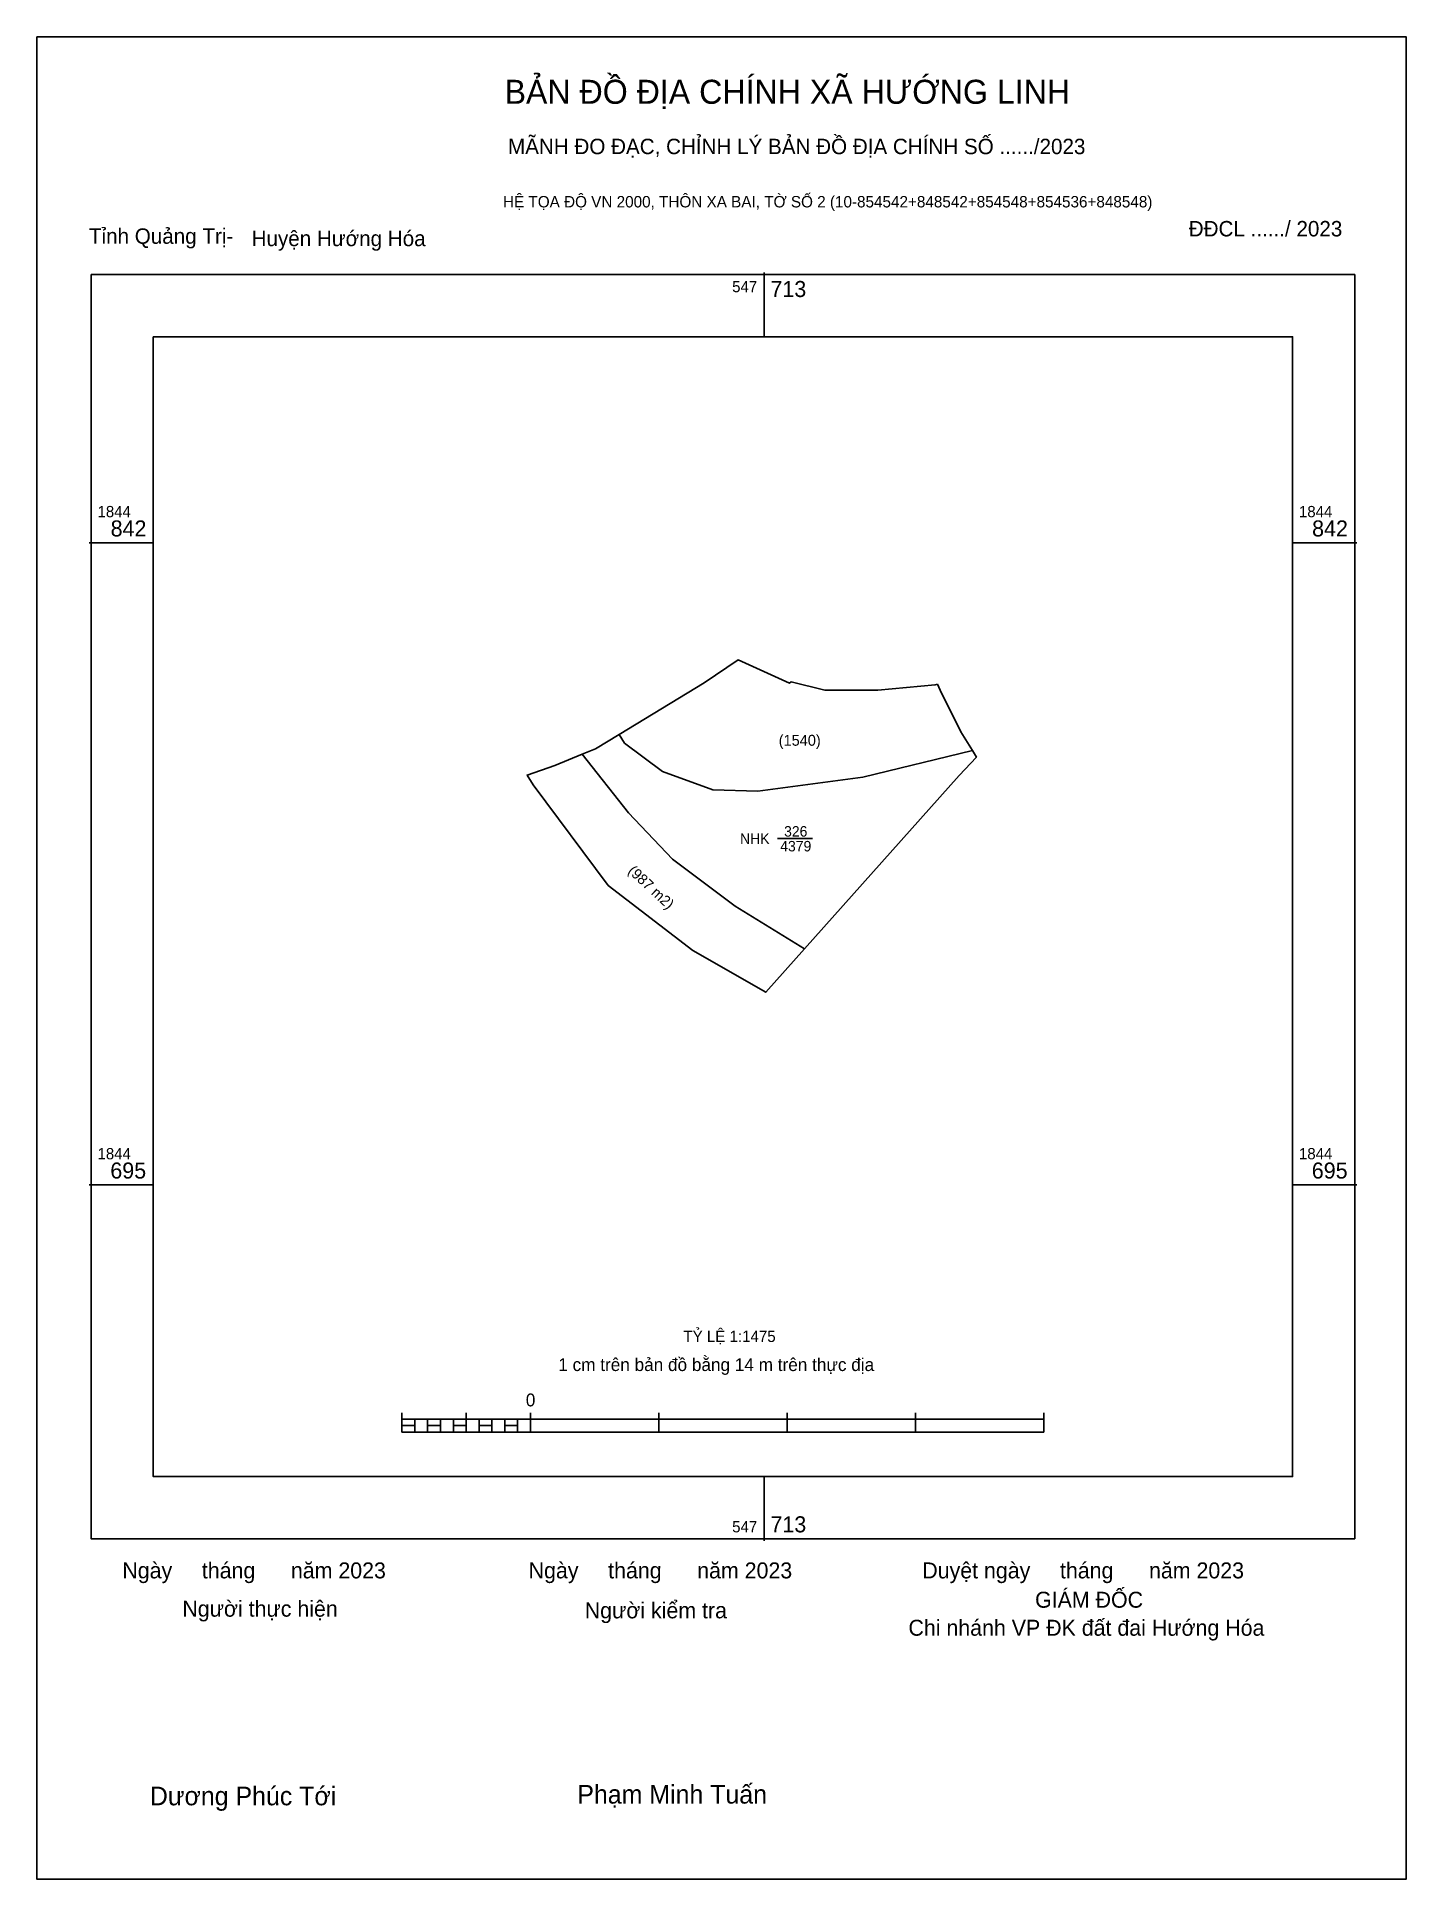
# Model space of a CAD drawing. Extents: x 547546 to 547861, y 1844536 to 1844959.
import ezdxf

# ---------------------------------------------------------------- set-up
doc = ezdxf.new("R2010")
doc.units = 0
for name, color, linetype in [('Level 1', 7, 'Continuous'), ('Level 13', 7, 'Continuous'), ('Level 15', 7, 'Continuous'), ('Level 22', 7, 'Continuous'), ('Level 6', 7, 'Continuous'), ('Level 62', 7, 'Continuous'), ('Level 63', 7, 'Continuous'), ('Level 9', 7, 'Continuous')]:
    doc.layers.add(name, color=color, linetype=linetype)

msp = doc.modelspace()

# ---------------------------------------------------------------- linework, layer by layer
at = {"layer": 'Level 1'}
for p, q in [((547679.75, 1844798.64), (547680.95, 1844796.61)), ((547680.95, 1844796.61), (547689.66, 1844790.14)), ((547735.77, 1844788.78), (547760.92, 1844794.94)), ((547689.66, 1844790.14), (547701.28, 1844785.94)), ((547711.61, 1844785.62), (547735.77, 1844788.78)), ((547701.28, 1844785.94), (547711.61, 1844785.62))]:
    msp.add_line(p, q, dxfattribs=at)
msp.add_lwpolyline([(547752.91, 1844810.15), (547753.5, 1844808.82), (547758.26, 1844799.24), (547760.92, 1844794.94), (547761.85, 1844793.4), (547757.91, 1844789.23), (547722.35, 1844749.38), (547713.45, 1844739.41), (547696.63, 1844749.02), (547677.21, 1844763.91), (547659.94, 1844787.07), (547658.56, 1844789.28), (547664.93, 1844791.53), (547671.22, 1844794.08), (547674.29, 1844795.32), (547679.75, 1844798.64), (547699.25, 1844810.47), (547707.08, 1844815.77), (547718.91, 1844810.38), (547719.24, 1844810.73), (547727.02, 1844808.79), (547739.21, 1844808.79), (547752.38, 1844810.03)], close=True, dxfattribs=at)
at = {"layer": 'Level 15'}
msp.add_lwpolyline([(547545.84, 1844958.94), (547860.66, 1844958.94), (547860.66, 1844535.59), (547545.84, 1844535.59)], close=True, dxfattribs=at)
at = {"layer": 'Level 22'}
msp.add_lwpolyline([(547722.35, 1844749.38), (547706.4, 1844759.14), (547691.98, 1844769.98), (547681.9, 1844780.63), (547671.2, 1844794.07)], dxfattribs=at)
at = {"layer": 'Level 62'}
msp.add_lwpolyline([(547572.61, 1844890.02), (547834.53, 1844890.02), (547834.53, 1844628.1), (547572.61, 1844628.1)], close=True, dxfattribs=at)
at = {"layer": 'Level 63'}
for p, q in [((547713.02, 1844904.77), (547713.02, 1844890.02)), ((547557.85, 1844842.66), (547572.61, 1844842.66)), ((547834.53, 1844842.66), (547849.28, 1844842.66)), ((547557.85, 1844695.1), (547572.61, 1844695.1)), ((547834.53, 1844695.1), (547849.28, 1844695.1)), ((547629.79, 1844642.75), (547629.79, 1844638.33)), ((547644.55, 1844642.75), (547644.55, 1844638.33)), ((547659.3, 1844642.75), (547659.3, 1844638.33)), ((547688.81, 1844642.75), (547688.81, 1844638.33)), ((547718.32, 1844642.75), (547718.32, 1844638.33)), ((547747.83, 1844642.75), (547747.83, 1844638.33)), ((547777.34, 1844642.75), (547777.34, 1844638.33)), ((547629.79, 1844641.28), (547777.34, 1844641.28)), ((547629.79, 1844638.33), (547777.34, 1844638.33)), ((547632.74, 1844641.28), (547632.74, 1844638.33)), ((547635.69, 1844641.28), (547635.69, 1844638.33)), ((547638.65, 1844641.28), (547638.65, 1844638.33)), ((547641.6, 1844641.28), (547641.6, 1844638.33)), ((547644.55, 1844641.28), (547644.55, 1844638.33)), ((547647.5, 1844641.28), (547647.5, 1844638.33)), ((547650.45, 1844641.28), (547650.45, 1844638.33)), ((547653.4, 1844641.28), (547653.4, 1844638.33)), ((547656.35, 1844641.28), (547656.35, 1844638.33)), ((547659.3, 1844641.28), (547659.3, 1844638.33)), ((547713.02, 1844628.1), (547713.02, 1844613.34))]:
    msp.add_line(p, q, dxfattribs=at)
for points in [[(547558.31, 1844904.31), (547848.82, 1844904.31), (547848.82, 1844613.8), (547558.31, 1844613.8)], [(547629.79, 1844639.8), (547632.74, 1844639.8), (547632.74, 1844638.33), (547629.79, 1844638.33)], [(547629.79, 1844639.8), (547632.74, 1844639.8), (547632.74, 1844638.33), (547629.79, 1844638.33)], [(547635.69, 1844639.8), (547638.65, 1844639.8), (547638.65, 1844638.33), (547635.69, 1844638.33)], [(547641.6, 1844639.8), (547644.55, 1844639.8), (547644.55, 1844638.33), (547641.6, 1844638.33)], [(547647.5, 1844639.8), (547650.45, 1844639.8), (547650.45, 1844638.33), (547647.5, 1844638.33)], [(547653.4, 1844639.8), (547656.35, 1844639.8), (547656.35, 1844638.33), (547653.4, 1844638.33)]]:
    msp.add_lwpolyline(points, close=True, dxfattribs=at)
at = {"layer": 'Level 9'}
msp.add_line((547716.11, 1844774.69), (547724.18, 1844774.69), dxfattribs=at)

# ---------------------------------------------------------------- texts
at = {"layer": 'Level 13'}
for s, p in [('326', (547717.64, 1844775.16)), ('NHK', (547707.51, 1844773.49)), ('4379', (547716.75, 1844771.76))]:
    msp.add_text(s, height=2.402, dxfattribs=at).set_placement(p)
at = {"layer": 'Level 6'}
msp.add_text('TỶ LỆ 1:1475', height=2.5938, dxfattribs=at).set_placement((547694.49, 1844659.03))
at = {"layer": 'Level 63'}
for s, height, p in [('BẢN ĐỒ ĐỊA CHÍNH XÃ HƯỚNG LINH', 5.5239, (547653.37, 1844943.55)), ('MÃNH ĐO ĐẠC, CHỈNH LÝ BẢN ĐỒ ĐỊA CHÍNH SỐ ....../2023', 3.5445, (547654.17, 1844931.98)), ('HỆ TỌA ĐỘ VN 2000, THÔN XA BAI, TỜ SỐ 2 (10-854542+848542+854548+854536+848548)', 2.6238, (547653.02, 1844919.74)), ('547', 2.582, (547705.7, 1844900.26)), ('713', 3.689, (547714.5, 1844899.15)), ('1844', 2.582, (547559.79, 1844848.56)), ('1844', 2.582, (547836, 1844848.56)), ('842', 3.689, (547562.81, 1844844.13)), ('842', 3.689, (547839.03, 1844844.13)), ('(1540)', 2.5, (547716.4, 1844796.04)), ('1844', 2.582, (547559.79, 1844701.01)), ('1844', 2.582, (547836, 1844701.01)), ('695', 3.689, (547562.74, 1844696.58)), ('695', 3.689, (547838.96, 1844696.58)), ('1 cm trên bản đồ bằng 14 m trên thực địa', 2.951, (547665.73, 1844652.35)), ('0', 2.95, (547658.26, 1844644.23)), ('547', 2.582, (547705.7, 1844615.28)), ('713', 3.689, (547714.5, 1844615.28)), ('Ngày     tháng      năm 2023', 3.6716, (547565.5, 1844604.7)), ('Ngày     tháng      năm 2023', 3.6716, (547658.91, 1844604.7)), ('Duyệt ngày     tháng      năm 2023', 3.6716, (547749.41, 1844604.7)), ('Người thực hiện', 3.6716, (547579.3, 1844595.9)), ('Người kiểm tra', 3.6716, (547671.81, 1844595.52)), ('GIÁM ĐỐC', 3.672, (547775.34, 1844597.96)), ('Chi nhánh VP ĐK đất đai Hướng Hóa', 3.6716, (547746.23, 1844591.52)), ('Phạm Minh Tuấn', 4.2825, (547670.1, 1844552.95)), ('Dương Phúc Tới', 4.2825, (547571.83, 1844552.56))]:
    msp.add_text(s, height=height, dxfattribs=at).set_placement(p)
msp.add_text('(987 m2)', height=2.402, rotation=317.069, dxfattribs=at).set_placement((547681.56, 1844767.03))
at = {"layer": 'Level 9'}
for s, p in [('Tỉnh Quảng Trị-', (547557.82, 1844911.38)), ('Huyện Hướng Hóa', (547595.22, 1844910.84)), ('ĐĐCL ....../ 2023', (547810.67, 1844913.08))]:
    msp.add_text(s, height=3.5445, dxfattribs=at).set_placement(p)

doc.saveas('drawing.dxf')
